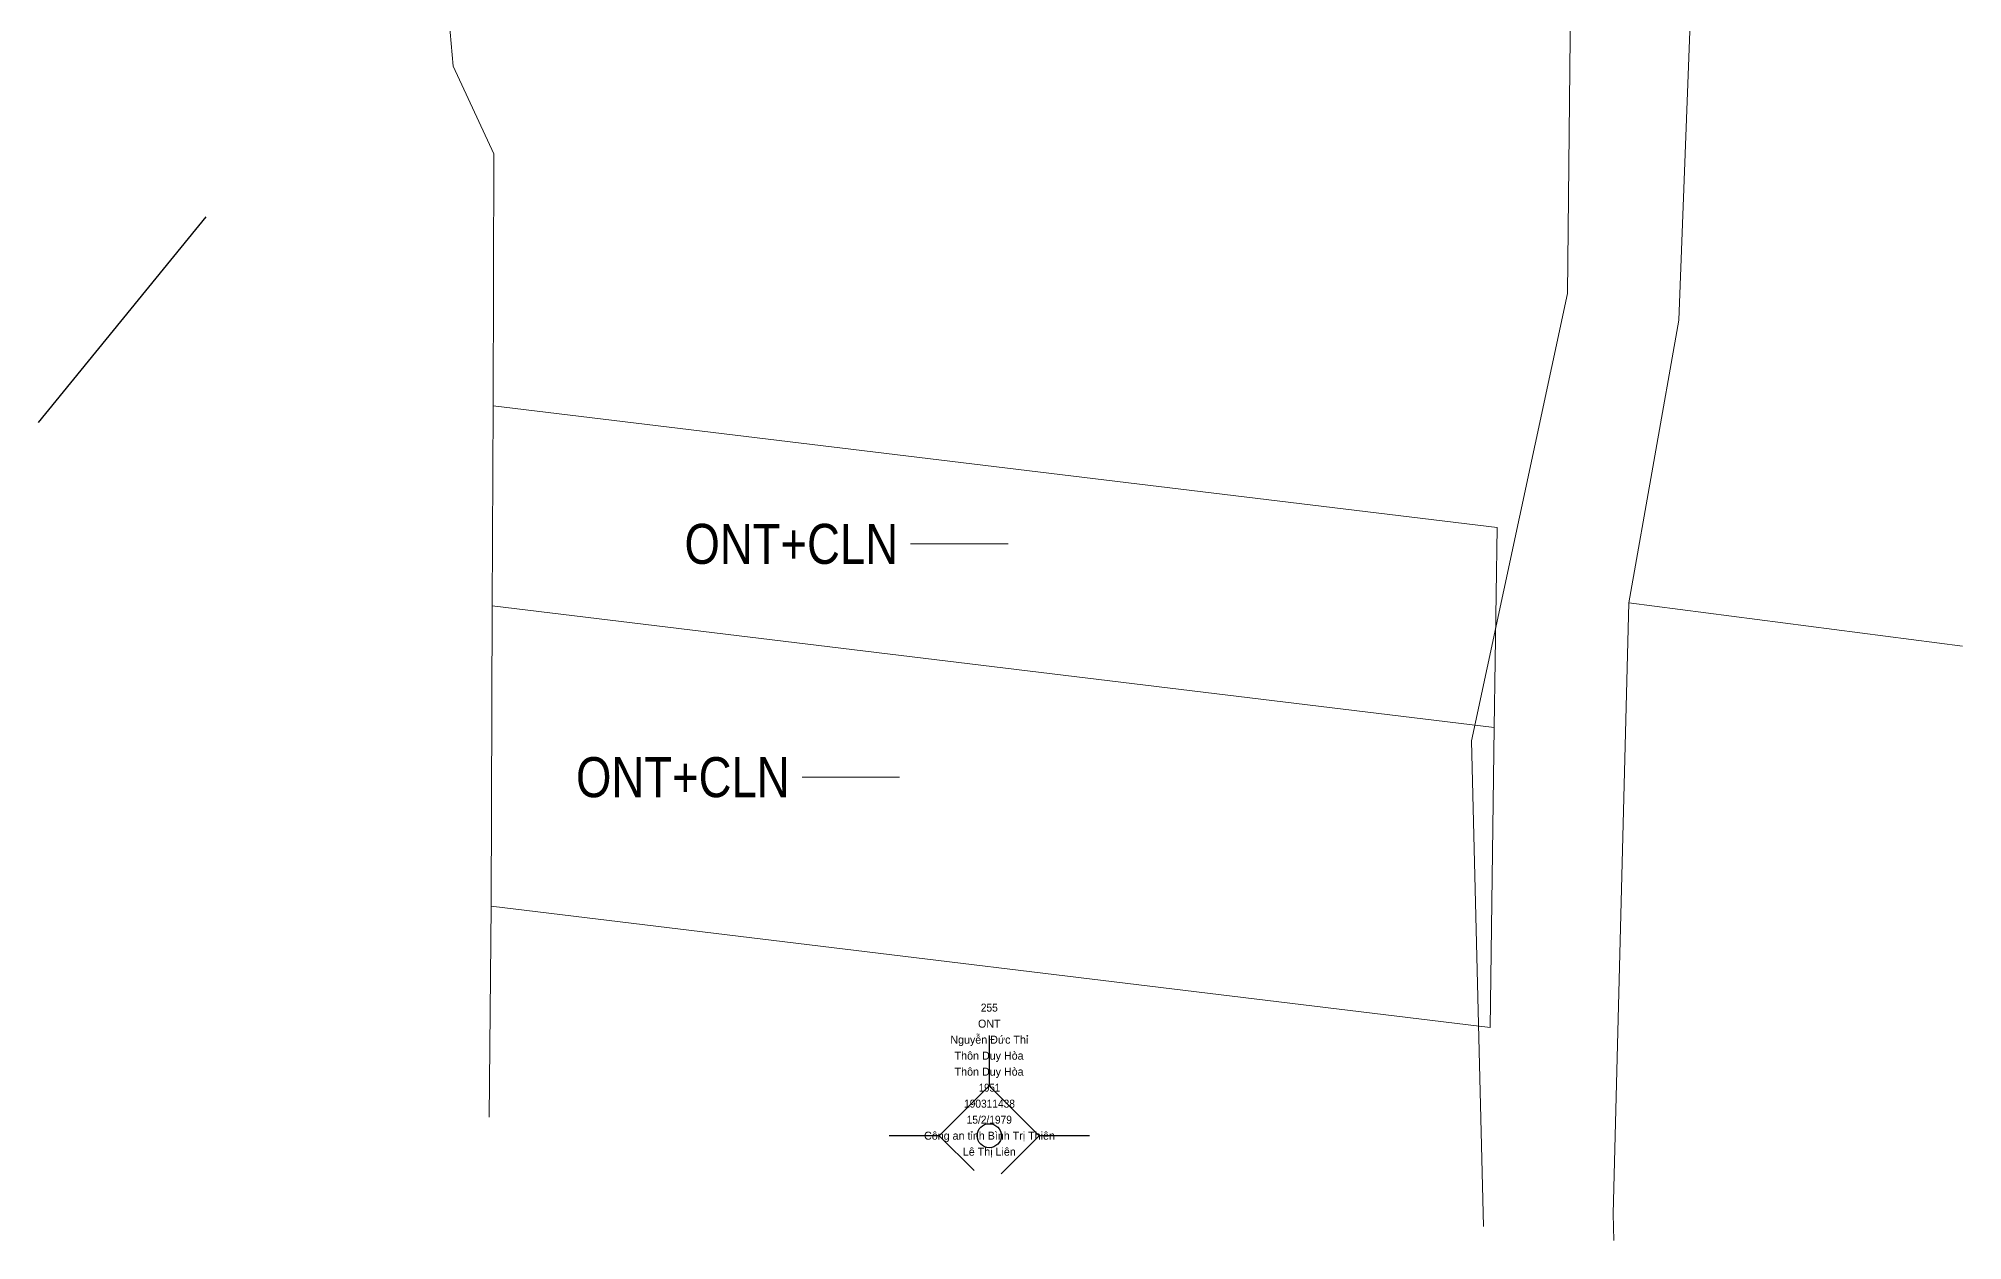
# Model space of a CAD drawing. Header units: metres. Extents: x 549714.8 to 549768.7, y 1838547.5 to 1838630.4.
# Drawn here: x 549718.15 to 549766.23, y 1838547.47 to 1838577.51 of the extents above; entities that cross this region are included whole.
import ezdxf
from ezdxf.enums import TextEntityAlignment as Align

# ---------------------------------------------------------------- set-up
doc = ezdxf.new("R2010")
doc.units = ezdxf.units.M
doc.header["$LTSCALE"] = 0.08
for name, color, linetype, lineweight in [('10', 7, 'Continuous', 13), ('11', 7, 'Continuous', 25), ('13', 7, 'Continuous', 13), ('23', 7, 'Continuous', 13)]:
    doc.layers.add(name, color=color, linetype=linetype, lineweight=lineweight)
doc.layers.add('15', color=7, linetype='Continuous')

msp = doc.modelspace()

# ---------------------------------------------------------------- linework, layer by layer
at = {"layer": '10'}
msp.add_line((549757.89, 1838563.41), (549766.23, 1838562.32), dxfattribs=at)
msp.add_lwpolyline([(549729.51, 1838568.33), (549729.53, 1838574.63), (549728.51, 1838576.82), (549728.04, 1838582.21)], dxfattribs=at)
at = {"layer": '11'}
for p, q in [((549741.91, 1838552.59), (549741.91, 1838551.34)), ((549740.66, 1838550.09), (549739.41, 1838550.09)), ((549744.41, 1838550.09), (549743.16, 1838550.09))]:
    msp.add_line(p, q, dxfattribs=at)
for points in [[(549741.91, 1838551.34), (549740.66, 1838550.09), (549741.53, 1838549.22)], [(549742.21, 1838549.14), (549743.16, 1838550.09), (549741.91, 1838551.34)]]:
    msp.add_lwpolyline(points, dxfattribs=at)
msp.add_circle((549741.9095, 1838550.09), 0.3, dxfattribs=at)
at = {"layer": '13', "lineweight": 25}
msp.add_line((549718.15, 1838567.91), (549722.34, 1838573.05), dxfattribs=at)
at = {"layer": '13'}
for p, q in [((549739.94, 1838564.88), (549742.38, 1838564.88)), ((549737.23, 1838559.05), (549739.67, 1838559.05)), ((549729.46, 1838555.83), (549729.41, 1838550.55))]:
    msp.add_line(p, q, dxfattribs=at)
msp.add_lwpolyline([(549729.51, 1838568.33), (549754.6, 1838565.29), (549754.53, 1838560.29), (549729.49, 1838563.33)], close=True, dxfattribs=at)
msp.add_lwpolyline([(549754.53, 1838560.29), (549754.43, 1838552.79), (549729.46, 1838555.83), (549729.49, 1838563.33)], dxfattribs=at)
at = {"layer": '23'}
for points in [[(549757.89, 1838563.41), (549759.14, 1838570.47), (549759.9, 1838590.39), (549760.66, 1838596.9)], [(549754.26, 1838547.82), (549753.96, 1838559.96), (549756.36, 1838571.14), (549756.43, 1838578.34)], [(549757.52, 1838547.47), (549757.5, 1838548.14), (549757.89, 1838563.41)]]:
    msp.add_lwpolyline(points, dxfattribs=at)

# ---------------------------------------------------------------- texts
at = {"layer": '13', "width": 0.85}
for p in [(549739.63, 1838564.38), (549736.92, 1838558.55)]:
    msp.add_text('ONT+CLN', height=1, dxfattribs=at).set_placement(p, align=Align.RIGHT)
at = {"layer": '15'}
for s, width, p in [('255', 0.95, (549741.91, 1838553.19)), ('1951', 0.9, (549741.915, 1838551.19)), ('190311438', 0.95, (549741.915, 1838550.79)), ('15/2/1979', 0.95, (549741.91, 1838550.39))]:
    msp.add_text(s, height=0.2, dxfattribs=dict(at, width=width)).set_placement(p, align=Align.CENTER)
for s, p in [('ONT', (549741.91, 1838552.79)), ('Nguyễn Đức Thỉ', (549741.91, 1838552.39)), ('Thôn Duy Hòa', (549741.905, 1838551.99)), ('Thôn Duy Hòa', (549741.905, 1838551.59)), ('Công an tỉnh Bình Trị Thiên', (549741.915, 1838549.99)), ('Lê Thị Liên', (549741.91, 1838549.59))]:
    msp.add_text(s, height=0.2, dxfattribs=at).set_placement(p, align=Align.CENTER)

doc.saveas('drawing.dxf')
